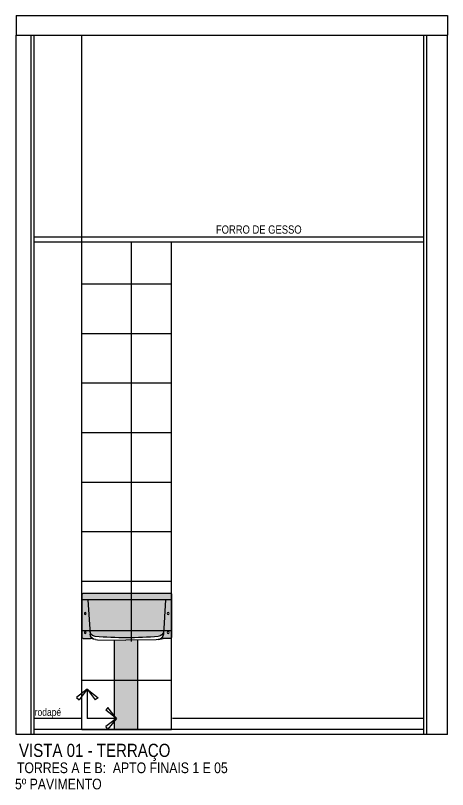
# Model space of a CAD drawing. Header units: metres. Extents: x 3 to 168, y -142 to 28.
# Drawn here: x 49.447 to 52.077, y -65.175 to -60.46 of the extents above; entities that cross this region are included whole.
import ezdxf

# ---------------------------------------------------------------- set-up
doc = ezdxf.new("R2010")
doc.units = ezdxf.units.M
for name, color, linetype in [('ARQ-ALV ACAB', 4, 'Continuous'), ('ARQ-ALV OSSO', 5, 'Continuous'), ('ARQ-AUX1', 1, 'Continuous'), ('ARQ-AUX2', 2, 'Continuous'), ('ARQ-CERÂMICA', 7, 'Continuous'), ('ARQ-EST', 2, 'Continuous'), ('ARQ-SAN', 2, 'Continuous'), ('ARQ-TXT', 2, 'Continuous')]:
    doc.layers.add(name, color=color, linetype=linetype)
doc.styles.add('Adesa', font='ARIALN.TTF')

# ---------------------------------------------------------------- blocks, each defined once
blk = doc.blocks.new('A$C43602C2A')
h = blk.add_hatch(color=255)
h.paths.add_polyline_path([(14.01, 109.71), (0, 109.46), (-13.99, 109.7), (-13.99, 0.59), (14.01, 0.59)])
h.paths.add_polyline_path([(46.3, 158.59), (-48.3, 158.59), (-45.87, 120.54, 0.371221), (-39.45, 114.04, 0.040301), (37.48, 114.05, 0.372521), (43.88, 120.6)])
h.paths.add_polyline_path([(53.5, 165.59, 0.414214), (52.5, 166.59), (-54.5, 166.59, 0.414214), (-55.5, 165.59), (-55.5, 159.59, 0.414214), (-54.5, 158.59), (52.5, 158.59, 0.414214), (53.5, 159.59)])
h.paths.add_polyline_path([(53.5, 159.59, -0.414214), (52.5, 158.59), (46.3, 158.59), (43.88, 120.6), (43.64, 116.85, -0.301186), (38.99, 110.67), (43.3, 111.59), (51.9, 111.59, 0.415833), (53.5, 113.19)])
h.paths.add_polyline_path([(50.6, 141.99, -1), (48.4, 141.99, -1)], flags=16)
h.paths.add_polyline_path([(50.6, 118.99, -1), (48.4, 118.99, -1)], flags=16)
h.paths.add_polyline_path([(-48.3, 158.59), (-54.5, 158.59, -0.414214), (-55.5, 159.59), (-55.5, 113.19, 0.414214), (-53.9, 111.59), (-45.3, 111.59), (-40.99, 110.67, -0.298569), (-45.63, 116.78)])
h.paths.add_polyline_path([(-52.6, 141.99, -1), (-50.4, 141.99, -1)], flags=16)
h.paths.add_polyline_path([(-50.4, 118.99, -1), (-52.6, 118.99, -1)], flags=16)
at = {"layer": 'ARQ-EST'}
for p, q in [((-13.99, 109.7), (-13.99, 0.59)), ((14.01, 0.59), (14.01, 109.71)), ((-13.99, 0.59), (14.01, 0.59))]:
    blk.add_line(p, q, dxfattribs=at)
at = {"layer": 'ARQ-SAN'}
for p, q in [((-55.5, 165.59), (-55.5, 113.19)), ((-54.5, 166.59), (52.5, 166.59)), ((53.5, 165.59), (53.5, 113.19)), ((-54.5, 158.59), (52.5, 158.59)), ((-48.3, 158.59), (-45.63, 116.82)), ((46.3, 158.59), (43.63, 116.82)), ((-36.72, 110.09), (0.01, 109.46)), ((34.72, 110.09), (0, 109.46))]:
    blk.add_line(p, q, dxfattribs=at)
at = {"layer": 'ARQ-SAN', "ltscale": 0.215}
blk.add_line((-53.9, 111.59), (-45.3, 111.59), dxfattribs=at)
at = {"layer": 'ARQ-SAN', "ltscale": 0.155799}
blk.add_line((-39.21, 110.28), (-45.3, 111.59), dxfattribs=at)
at = {"layer": 'ARQ-SAN', "ltscale": 0.062255}
blk.add_line((-39.21, 110.28), (-36.72, 110.09), dxfattribs=at)
at = {"layer": 'ARQ-SAN', "ltscale": 0.062257}
blk.add_line((37.21, 110.28), (34.72, 110.09), dxfattribs=at)
at = {"layer": 'ARQ-SAN', "ltscale": 0.1558}
blk.add_line((37.21, 110.28), (43.3, 111.59), dxfattribs=at)
at = {"layer": 'ARQ-SAN', "ltscale": 0.214999}
blk.add_line((51.9, 111.59), (43.3, 111.59), dxfattribs=at)
at = {"layer": 'ARQ-SAN'}
for centre in [(-51.5, 141.99), (49.5, 141.99), (-51.5, 118.99), (49.5, 118.99)]:
    blk.add_circle(centre, 1.1, dxfattribs=at)
for centre, radius, start, end in [((-54.5, 165.59), 1, 90, 180.00001), ((52.5, 165.59), 1, 0, 90), ((-54.5, 159.59), 1, 180.00001, 270), ((52.5, 159.59), 1, 270, 0), ((-53.9, 113.19), 1.6, 180.00001, 270), ((-38.89, 121.02), 7, 183.65222, 265.26105), ((-38.65, 117.26), 7, 183.65222, 265.4326), ((-1, 590.49), 477.99, 265.38411, 274.61589), ((36.65, 117.26), 7, 274.5674, 356.34777), ((36.89, 121.02), 7, 274.73895, 356.34777), ((51.9, 113.19), 1.6, 270, 0)]:
    blk.add_arc(centre, radius, start, end, dxfattribs=at)
blk = doc.blocks.new('Seta para pag.piso')
for p, q in [((0, 0.1126), (-0.0418, 0.0796)), ((0, 0.1126), (-0.0312, 0.0715)), ((0, 0.1126), (0, 0)), ((0, 0.1126), (0.0418, 0.0795)), ((0, 0.1126), (0.0312, 0.0715)), ((-0.0418, 0.0796), (-0.0312, 0.0715)), ((0.0418, 0.0795), (0.0312, 0.0715)), ((-0.1126, 0), (-0.0795, 0.0418)), ((-0.1126, 0), (-0.0715, 0.0312)), ((-0.0795, 0.0418), (-0.0715, 0.0312)), ((-0.1126, 0), (0, 0)), ((-0.1126, 0), (-0.0796, -0.0418)), ((-0.1126, 0), (-0.0715, -0.0312)), ((-0.0796, -0.0418), (-0.0715, -0.0312))]:
    blk.add_line(p, q)
blk = doc.blocks.new('AREAS MOLHADAS')
at = {"layer": 'ARQ-CERÂMICA'}
h = blk.add_hatch(dxfattribs=at)
h.set_pattern_fill('LINE', color=256, scale=0.095)
h.set_pattern_definition([(0, (49.85186, -64.80994), (0, 0.301625), [])])
h.paths.add_polyline_path([(50.3969, -61.8399), (49.8519, -61.8399), (49.8519, -63.9799), (49.8519, -64.2549), (50.3459, -64.2549), (50.3154, -64.2614), (50.303, -64.2624), (49.8519, -64.2644), (49.8519, -64.8099), (50.3969, -64.8099)])
h = blk.add_hatch(dxfattribs=at)
h.set_pattern_fill('LINE', color=256, scale=0.095, angle=90)
h.set_pattern_definition([(90, (49.85186, -64.80994), (-0.301625, 2e-17), [])])
edge = h.paths.add_edge_path()
edge.add_line((50.3969, -61.8399), (49.8519, -61.8399))
edge.add_line((49.8519, -61.8399), (49.8519, -64.2732))
edge.add_line((49.8519, -64.2732), (50.3969, -64.2732))
edge.add_line((50.3969, -64.2732), (50.3969, -64.2469))
edge.add_arc((50.3889, -64.2469), 0.008, -90, 0, ccw=False)
edge.add_line((50.3889, -64.2549), (50.3459, -64.2549))
edge.add_line((50.3459, -64.2549), (50.3154, -64.2614))
edge.add_line((50.3154, -64.2614), (50.303, -64.2624))
edge.add_line((50.303, -64.2624), (50.1893, -64.2644))
edge.add_line((50.1893, -64.2644), (50.1893, -64.8099))
edge.add_line((50.1893, -64.8099), (50.3969, -64.8099))
edge.add_line((50.3969, -64.8099), (50.3969, -61.8399))
h.paths.add_polyline_path([(50.0493, -64.2643), (49.9373, -64.2623), (49.9029, -64.2549), (49.8519, -64.2549), (49.8519, -64.8099), (50.0493, -64.8099)], flags=16)
at = {"layer": 'ARQ-ALV ACAB'}
for p, q in [((49.5619, -64.8399, 0), (49.5619, -60.5799, 0)), ((51.9319, -64.8399, 0), (51.9319, -60.5799, 0)), ((51.9319, -64.8099, 0), (49.5619, -64.8099, 0))]:
    blk.add_line(p, q, dxfattribs=at)
at = {"layer": 'ARQ-ALV OSSO'}
for p, q in [((49.4519, -64.8399, 0), (49.4519, -60.5799, 0)), ((49.5419, -64.8399, 0), (49.5419, -60.5799, 0)), ((51.9519, -64.8399, 0), (51.9519, -60.5799, 0)), ((52.0769, -64.8399, 0), (52.0769, -60.5799, 0)), ((52.0769, -64.8399, 0), (49.4519, -64.8399, 0))]:
    blk.add_line(p, q, dxfattribs=at)
at = {"layer": 'ARQ-AUX1'}
for p, q in [((51.9319, -61.8099, 0), (49.5619, -61.8099, 0)), ((51.9319, -61.8399, 0), (49.5619, -61.8399, 0))]:
    blk.add_line(p, q, dxfattribs=at)
at = {"layer": 'ARQ-AUX2'}
for p, q in [((49.4519, -60.4599, 0), (52.0769, -60.4599, 0)), ((49.4519, -60.5799, 0), (52.0769, -60.5799, 0)), ((49.8519, -61.8099, 0), (49.8519, -60.5799, 0)), ((49.8519, -64.8099, 0), (49.8519, -61.8399, 0))]:
    blk.add_line(p, q, dxfattribs=at)
at = {"layer": 'ARQ-AUX2', "elevation": 0}
for points in [[(49.4519, -60.4599), (49.4519, -60.5799)], [(52.0769, -60.4599), (52.0769, -60.5799)]]:
    blk.add_lwpolyline(points, dxfattribs=at)
at = {"layer": 'ARQ-CERÂMICA'}
for p, q in [((49.8519, -64.5643, 0), (49.8519, -61.5943, 0)), ((50.3969, -64.8099, 0), (50.3969, -61.8399, 0)), ((49.5619, -64.7399, 0), (49.8519, -64.7399, 0)), ((50.4024, -64.7399, 0), (51.9319, -64.7399, 0))]:
    blk.add_line(p, q, dxfattribs=at)
at = {"layer": 'ARQ-AUX2', "xscale": -0.005, "yscale": 0.005, "zscale": 0.005}
blk.add_blockref('A$C43602C2A', (50.1194, -64.8129, 0), dxfattribs=at)
at = {"layer": 'ARQ-CERÂMICA', "xscale": 1.58230973583663, "yscale": 1.58230973583663, "zscale": 1.58230973583663, "rotation": 270}
blk.add_blockref('Seta para pag.piso', (49.8838, -64.7412), dxfattribs=at)
at = {"layer": 'ARQ-TXT', "style": 'Adesa'}
for s, height, p in [('FORRO DE GESSO', 0.05, (50.6671, -61.7888, 108.9697)), ('rodapé', 0.045, (49.5642, -64.7259, 108.9697)), ('TORRES A E B:  APTO FINAIS 1 E 05', 0.065, (49.4564, -65.075, 108.9697)), ('5º PAVIMENTO', 0.065, (49.4443, -65.1738, 217.9394))]:
    blk.add_text(s, height=height, dxfattribs=at).set_placement(p)
at = {"layer": 'ARQ-TXT', "ltscale": 0.5, "style": 'Adesa'}
blk.add_text('VISTA 01 - TERRAÇO', height=0.08, dxfattribs=at).set_placement((49.4685, -64.9762, 0))

msp = doc.modelspace()

# ---------------------------------------------------------------- block references
msp.add_blockref('AREAS MOLHADAS', (0, 0))

doc.saveas('drawing.dxf')
